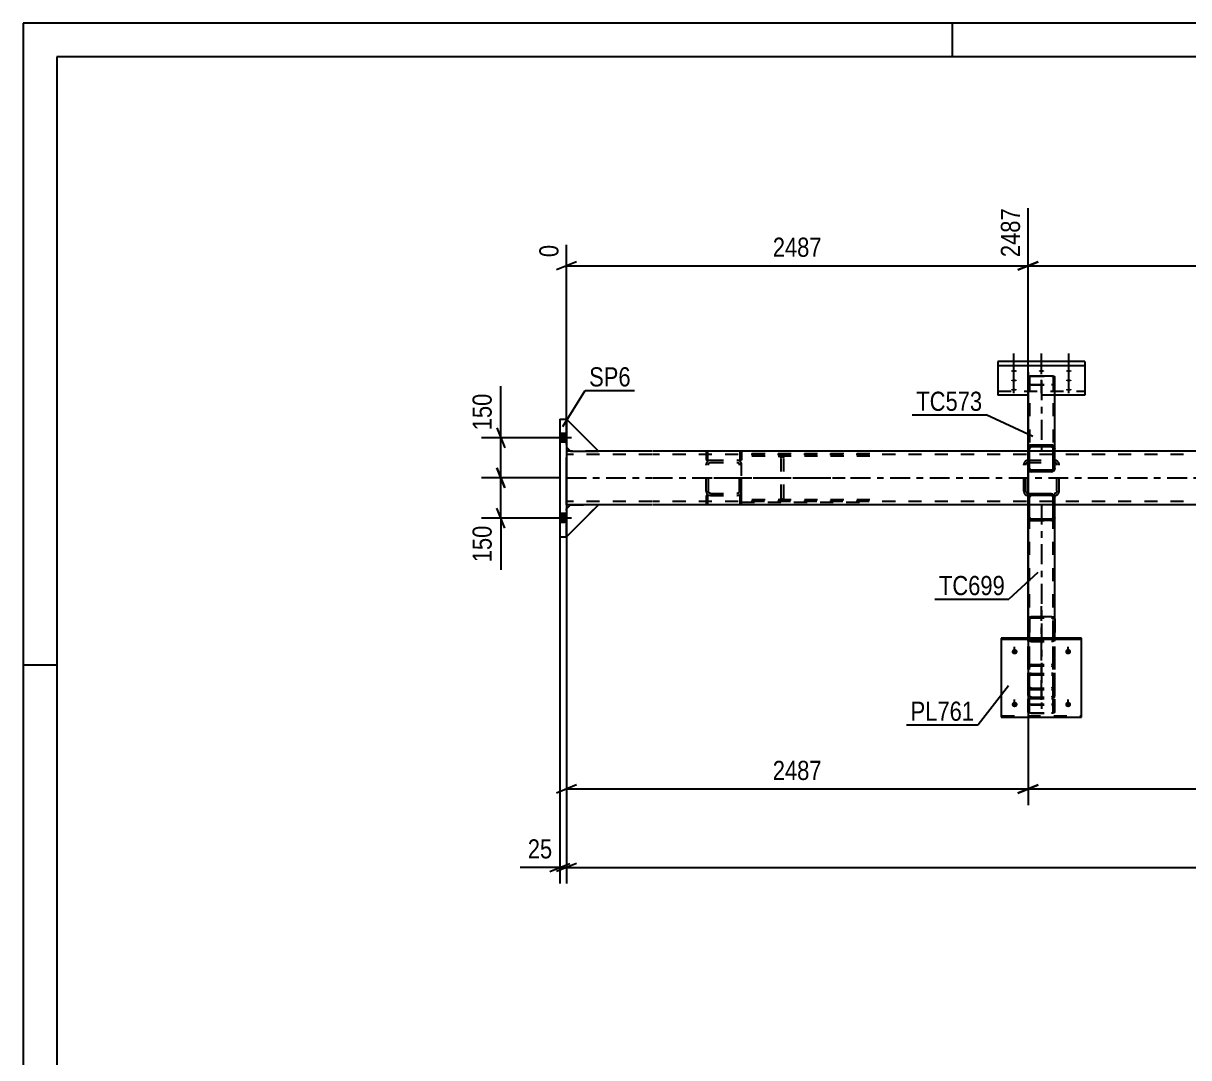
# Model space of a CAD drawing. Header units: millimetres. Extents: x 0 to 1189, y 0 to 841.
# Drawn here: x 0 to 174.3, y 686.3 to 841 of the extents above; entities that cross this region are included whole.
import ezdxf

# ---------------------------------------------------------------- set-up
doc = ezdxf.new("R2010")
doc.units = ezdxf.units.MM
doc.linetypes.add('DXK_LINE_DOT2', pattern=[3.9198, 1.9599, -1.9599])
doc.linetypes.add('DXK_LINE_DOT3', pattern=[5.9187, 2.979, -0.9799, 0.9799, -0.9799])
doc.styles.add('Arial Narrow', font='ARIALN.TTF', dxfattribs={"height": 0.2})

# ---------------------------------------------------------------- blocks, each defined once
blk = doc.blocks.new('Unknown-814407264-1135')
at = {"color": 5, "linetype": 'Continuous'}
for p, q in [((1189, 841), (0, 841)), ((0, 841), (0, 0)), ((139, 836), (139, 841)), ((1184, 836), (5, 836)), ((5, 836), (5, 5)), ((5, 745), (0, 745))]:
    blk.add_line(p, q, dxfattribs=at)
blk = doc.blocks.new('Bolt-814407264-5599 - 5468')
at = {"linetype": 'Continuous'}
for points in [[(80.25, 779.66), (80.25, 778.34), (81.25, 778.34), (81.25, 779.66)], [(80.25, 779.66), (80.25, 778.34), (81.25, 778.34), (81.25, 779.66)], [(80.25, 767.66), (80.25, 766.34), (81.25, 766.34), (81.25, 767.66)], [(80.25, 767.66), (80.25, 766.34), (81.25, 766.34), (81.25, 767.66)]]:
    blk.add_hatch(color=1, dxfattribs=at).paths.add_polyline_path(points)
at = {"color": 1, "linetype": 'Continuous'}
for p, q in [((81.25, 779.66), (80.25, 779.66)), ((81.25, 779.66), (80.25, 779.66)), ((82.01, 779), (77.25, 779)), ((82.01, 779), (77.25, 779)), ((81.25, 778.34), (80.25, 778.34)), ((81.25, 778.34), (80.25, 778.34)), ((81.25, 767.66), (80.25, 767.66)), ((81.25, 767.66), (80.25, 767.66)), ((82.01, 767), (77.25, 767)), ((82.01, 767), (77.25, 767)), ((81.25, 766.34), (80.25, 766.34)), ((81.25, 766.34), (80.25, 766.34))]:
    blk.add_line(p, q, dxfattribs=at)
blk = doc.blocks.new('Bolt-814407264-5470 - 5468')
at = {"linetype": 'Continuous'}
for points in [[(156.29, 747.43), (156.38, 747.42), (156.47, 747.39), (156.55, 747.35), (156.62, 747.29), (156.67, 747.22), (156.71, 747.14), (156.73, 747.06), (156.73, 746.97), (156.71, 746.88), (156.67, 746.81), (156.62, 746.74), (156.55, 746.68), (156.47, 746.63), (156.38, 746.61), (156.29, 746.6), (156.2, 746.61), (156.11, 746.63), (156.03, 746.68), (155.96, 746.74), (155.91, 746.81), (155.87, 746.88), (155.85, 746.97), (155.85, 747.06), (155.87, 747.14), (155.91, 747.22), (155.96, 747.29), (156.03, 747.35), (156.11, 747.39), (156.2, 747.42)], [(156.29, 739.53), (156.38, 739.52), (156.47, 739.5), (156.55, 739.45), (156.62, 739.4), (156.67, 739.33), (156.71, 739.25), (156.73, 739.16), (156.73, 739.08), (156.71, 738.99), (156.67, 738.91), (156.62, 738.84), (156.55, 738.78), (156.47, 738.74), (156.38, 738.72), (156.29, 738.71), (156.2, 738.72), (156.11, 738.74), (156.03, 738.78), (155.96, 738.84), (155.91, 738.91), (155.87, 738.99), (155.85, 739.08), (155.85, 739.16), (155.87, 739.25), (155.91, 739.33), (155.96, 739.4), (156.03, 739.45), (156.11, 739.5), (156.2, 739.52)]]:
    blk.add_hatch(color=1, dxfattribs=at).paths.add_polyline_path(points)
at = {"color": 1, "linetype": 'Continuous'}
for p, q in [((156.29, 746.67), (156.29, 747.74)), ((156.29, 738.78), (156.29, 739.85))]:
    blk.add_line(p, q, dxfattribs=at)
blk = doc.blocks.new('Part-814407264-5472 - 5468')
at = {"color": 2, "linetype": 'Continuous'}
for p, q in [((150.32, 777.62), (150.29, 777.43)), ((150.43, 777.77), (150.32, 777.62)), ((150.58, 777.88), (150.43, 777.77)), ((150.53, 777.43), (150.55, 777.52)), ((150.55, 777.52), (150.53, 777.43)), ((150.55, 777.52), (150.6, 777.6)), ((150.6, 777.6), (150.55, 777.52)), ((150.77, 777.91), (150.58, 777.88)), ((150.6, 777.6), (150.68, 777.65)), ((150.68, 777.65), (150.6, 777.6)), ((150.68, 777.65), (150.77, 777.67)), ((153.81, 777.91), (150.77, 777.91)), ((153.81, 777.67), (150.77, 777.67)), ((153.99, 777.88), (153.81, 777.91)), ((153.81, 777.67), (153.9, 777.65)), ((153.9, 777.65), (153.98, 777.6)), ((153.98, 777.6), (154.03, 777.52)), ((154.15, 777.77), (153.99, 777.88)), ((153.99, 777.88), (154.15, 777.77)), ((154.03, 777.52), (154.05, 777.43)), ((154.25, 777.62), (154.15, 777.77)), ((154.15, 777.77), (154.25, 777.62)), ((154.29, 777.43), (154.25, 777.62)), ((154.25, 777.62), (154.29, 777.43)), ((150.29, 774.39), (150.29, 777.43)), ((150.53, 777.43), (150.53, 777.43)), ((150.53, 777), (150.53, 777.43)), ((150.53, 774.39), (150.53, 777.43)), ((150.53, 774.39), (150.53, 777)), ((150.53, 777), (150.53, 777)), ((150.53, 777), (150.53, 777)), ((150.53, 777), (150.53, 777)), ((154.05, 774.39), (154.05, 777.43)), ((154.29, 774.39), (154.29, 777.43)), ((154.29, 777.43), (154.29, 777.43)), ((154.29, 777), (154.29, 777.43)), ((154.29, 774.39), (154.29, 777)), ((154.29, 777), (154.29, 777)), ((154.29, 777), (154.29, 777)), ((154.29, 777), (154.29, 777)), ((150.29, 774.39), (150.32, 774.21)), ((150.32, 774.21), (150.43, 774.05)), ((150.43, 774.05), (150.58, 773.95)), ((150.53, 774.39), (150.53, 774.39)), ((150.55, 774.3), (150.53, 774.39)), ((150.53, 774.39), (150.55, 774.3)), ((150.6, 774.22), (150.55, 774.3)), ((150.55, 774.3), (150.6, 774.22)), ((150.68, 774.17), (150.6, 774.22)), ((150.6, 774.22), (150.68, 774.17)), ((150.77, 774.15), (150.68, 774.17)), ((153.81, 774.15), (150.77, 774.15)), ((153.9, 774.17), (153.81, 774.15)), ((153.98, 774.22), (153.9, 774.17)), ((154.03, 774.3), (153.98, 774.22)), ((153.99, 773.95), (154.15, 774.05)), ((154.05, 774.39), (154.03, 774.3)), ((154.15, 774.05), (154.25, 774.21)), ((154.25, 774.21), (154.29, 774.39)), ((154.29, 774.39), (154.25, 774.21)), ((154.29, 774.39), (154.29, 774.39)), ((150.58, 773.95), (150.77, 773.91)), ((153.81, 773.91), (150.77, 773.91)), ((153.81, 773.91), (153.99, 773.95))]:
    blk.add_line(p, q, dxfattribs=at)
at = {"color": 7, "linetype": 'DXK_LINE_DOT2'}
for p, q in [((150.29, 777.43), (150.33, 777.62)), ((150.33, 777.62), (150.43, 777.77)), ((150.43, 777.77), (150.59, 777.88)), ((150.59, 777.88), (150.77, 777.91)), ((150.77, 777.67), (150.68, 777.65)), ((153.81, 777.91), (150.77, 777.91)), ((150.77, 777.67), (150.77, 777.67)), ((153.81, 777.91), (153.81, 777.91)), ((153.81, 777.91), (153.99, 777.88)), ((153.81, 777.67), (153.81, 777.67)), ((153.9, 777.65), (153.81, 777.67)), ((153.98, 777.6), (153.9, 777.65)), ((154.03, 777.52), (153.98, 777.6)), ((154.05, 777.43), (154.03, 777.52)), ((150.29, 777.43), (150.29, 777.43)), ((150.29, 777.43), (150.29, 777)), ((150.29, 777), (150.29, 777)), ((150.29, 777), (150.29, 774.39)), ((150.53, 777), (150.29, 777)), ((154.05, 777.43), (154.05, 777.43)), ((154.05, 777.43), (154.05, 777)), ((154.05, 777), (154.05, 777)), ((154.05, 777), (154.05, 774.39)), ((154.29, 777), (154.05, 777)), ((150.29, 774.39), (150.29, 774.39)), ((150.33, 774.21), (150.29, 774.39)), ((150.68, 774.17), (150.77, 774.15)), ((150.77, 774.15), (150.77, 774.15)), ((153.81, 774.15), (153.9, 774.17)), ((153.81, 774.15), (153.81, 774.15)), ((153.81, 774.15), (153.81, 774.15)), ((153.9, 774.17), (153.98, 774.22)), ((153.98, 774.22), (154.03, 774.3)), ((154.03, 774.3), (154.05, 774.39)), ((154.05, 774.39), (154.05, 774.39)), ((150.77, 773.91), (150.59, 773.95)), ((153.99, 773.95), (153.81, 773.91)), ((153.81, 773.91), (153.81, 773.91)), ((153.81, 773.91), (153.81, 773.91))]:
    blk.add_line(p, q, dxfattribs=at)
blk.add_arc((150.77, 774.39), 0.48, 202.5012, 247.5012, dxfattribs=at)
at = {"color": 2, "linetype": 'Continuous'}
blk.add_arc((153.81, 774.39), 0.48, 292.5012, 337.5012, dxfattribs=at)
blk = doc.blocks.new('Part-814407264-5481 - 5468')
at = {"color": 7, "linetype": 'DXK_LINE_DOT2'}
for p, q in [((107.43, 776.84), (107.19, 776.84)), ((107.19, 776.84), (107.19, 775.64)), ((107.19, 776.84), (107.19, 775.64)), ((107.43, 776.84), (107.43, 775.64)), ((107.43, 775.64), (107.43, 776.84)), ((107.19, 775.64), (107.43, 775.64))]:
    blk.add_line(p, q, dxfattribs=at)
blk = doc.blocks.new('Bolt-814407264-5601 - 5468')
at = {"linetype": 'Continuous'}
for points in [[(148.19, 789.15), (148.28, 789.14), (148.37, 789.13), (148.45, 789.12), (148.52, 789.1), (148.57, 789.07), (148.61, 789.04), (148.63, 789.01), (148.63, 788.98), (148.61, 788.95), (148.57, 788.92), (148.52, 788.9), (148.45, 788.88), (148.37, 788.86), (148.28, 788.85), (148.19, 788.85), (148.1, 788.85), (148.01, 788.86), (147.93, 788.88), (147.86, 788.9), (147.81, 788.92), (147.77, 788.95), (147.75, 788.98), (147.75, 789.01), (147.77, 789.04), (147.81, 789.07), (147.86, 789.1), (147.93, 789.12), (148.01, 789.13), (148.1, 789.14)], [(152.31, 789.15), (152.4, 789.14), (152.49, 789.13), (152.57, 789.12), (152.64, 789.1), (152.69, 789.07), (152.73, 789.04), (152.75, 789.01), (152.75, 788.98), (152.73, 788.95), (152.69, 788.92), (152.64, 788.9), (152.57, 788.88), (152.49, 788.86), (152.4, 788.85), (152.31, 788.85), (152.22, 788.85), (152.13, 788.86), (152.05, 788.88), (151.98, 788.9), (151.93, 788.92), (151.89, 788.95), (151.87, 788.98), (151.87, 789.01), (151.89, 789.04), (151.93, 789.07), (151.98, 789.1), (152.05, 789.12), (152.13, 789.13), (152.22, 789.14)], [(156.39, 789.15), (156.48, 789.14), (156.57, 789.13), (156.65, 789.12), (156.72, 789.1), (156.77, 789.07), (156.81, 789.04), (156.83, 789.01), (156.83, 788.98), (156.81, 788.95), (156.77, 788.92), (156.72, 788.9), (156.65, 788.88), (156.57, 788.86), (156.48, 788.85), (156.39, 788.85), (156.3, 788.85), (156.21, 788.86), (156.13, 788.88), (156.06, 788.9), (156.01, 788.92), (155.97, 788.95), (155.95, 788.98), (155.95, 789.01), (155.97, 789.04), (156.01, 789.07), (156.06, 789.1), (156.13, 789.12), (156.21, 789.13), (156.3, 789.14)], [(148.19, 787.74), (148.28, 787.73), (148.37, 787.73), (148.45, 787.71), (148.52, 787.69), (148.57, 787.66), (148.61, 787.63), (148.63, 787.6), (148.63, 787.57), (148.61, 787.54), (148.57, 787.51), (148.52, 787.49), (148.45, 787.47), (148.37, 787.45), (148.28, 787.44), (148.19, 787.44), (148.1, 787.44), (148.01, 787.45), (147.93, 787.47), (147.86, 787.49), (147.81, 787.51), (147.77, 787.54), (147.75, 787.57), (147.75, 787.6), (147.77, 787.63), (147.81, 787.66), (147.86, 787.69), (147.93, 787.71), (148.01, 787.73), (148.1, 787.73)], [(148.19, 786.34), (148.28, 786.34), (148.37, 786.33), (148.45, 786.31), (148.52, 786.29), (148.57, 786.27), (148.61, 786.24), (148.63, 786.21), (148.63, 786.18), (148.61, 786.15), (148.57, 786.12), (148.52, 786.09), (148.45, 786.07), (148.37, 786.05), (148.28, 786.05), (148.19, 786.04), (148.1, 786.05), (148.01, 786.05), (147.93, 786.07), (147.86, 786.09), (147.81, 786.12), (147.77, 786.15), (147.75, 786.18), (147.75, 786.21), (147.77, 786.24), (147.81, 786.27), (147.86, 786.29), (147.93, 786.31), (148.01, 786.33), (148.1, 786.34)], [(156.39, 787.74), (156.48, 787.73), (156.57, 787.73), (156.65, 787.71), (156.72, 787.69), (156.77, 787.66), (156.81, 787.63), (156.83, 787.6), (156.83, 787.57), (156.81, 787.54), (156.77, 787.51), (156.72, 787.49), (156.65, 787.47), (156.57, 787.45), (156.48, 787.44), (156.39, 787.44), (156.3, 787.44), (156.21, 787.45), (156.13, 787.47), (156.06, 787.49), (156.01, 787.51), (155.97, 787.54), (155.95, 787.57), (155.95, 787.6), (155.97, 787.63), (156.01, 787.66), (156.06, 787.69), (156.13, 787.71), (156.21, 787.73), (156.3, 787.73)], [(156.39, 786.34), (156.48, 786.34), (156.57, 786.33), (156.65, 786.31), (156.72, 786.29), (156.77, 786.27), (156.81, 786.24), (156.83, 786.21), (156.83, 786.18), (156.81, 786.15), (156.77, 786.12), (156.72, 786.09), (156.65, 786.07), (156.57, 786.05), (156.48, 786.05), (156.39, 786.04), (156.3, 786.05), (156.21, 786.05), (156.13, 786.07), (156.06, 786.09), (156.01, 786.12), (155.97, 786.15), (155.95, 786.18), (155.95, 786.21), (155.97, 786.24), (156.01, 786.27), (156.06, 786.29), (156.13, 786.31), (156.21, 786.33), (156.3, 786.34)]]:
    blk.add_hatch(color=1, dxfattribs=at).paths.add_polyline_path(points)
at = {"color": 1, "linetype": 'Continuous'}
for p, q in [((148.19, 788.51), (148.19, 791.63)), ((152.31, 788.51), (152.31, 791.63)), ((156.39, 788.51), (156.39, 791.63)), ((148.19, 787.1), (148.19, 790.22)), ((156.39, 787.1), (156.39, 790.22)), ((148.19, 785.7), (148.19, 788.82)), ((156.39, 785.7), (156.39, 788.82))]:
    blk.add_line(p, q, dxfattribs=at)
at = {"color": 1, "linetype": 'DXK_LINE_DOT2'}
blk.add_line((152.31, 785.7), (152.31, 788.82), dxfattribs=at)
blk = doc.blocks.new('Part-814407264-5474 - 5468')
at = {"color": 7, "linetype": 'DXK_LINE_DOT3'}
blk.add_line((152.29, 739.8), (152.29, 753.84), dxfattribs=at)
at = {"color": 2, "linetype": 'Continuous'}
for p, q in [((150.29, 751.83), (150.33, 752)), ((150.29, 749.06), (150.29, 751.83)), ((150.33, 752), (150.43, 752.15)), ((150.43, 752.15), (150.59, 752.25)), ((150.59, 752.25), (150.77, 752.28)), ((150.77, 752.28), (153.81, 752.28)), ((153.81, 752.28), (153.99, 752.25)), ((153.99, 752.25), (154.15, 752.15)), ((154.15, 752.15), (154.25, 752)), ((154.25, 752), (154.29, 751.83)), ((154.29, 749.06), (154.29, 751.83))]:
    blk.add_line(p, q, dxfattribs=at)
at = {"color": 7, "linetype": 'DXK_LINE_DOT2'}
for p, q in [((150.29, 751.83), (150.29, 748.98)), ((150.55, 751.92), (150.53, 751.83)), ((150.53, 744.66), (150.53, 751.83)), ((150.53, 751.83), (150.53, 748.98)), ((150.6, 751.99), (150.55, 751.92)), ((150.68, 752.04), (150.6, 751.99)), ((150.77, 752.06), (150.68, 752.04)), ((150.77, 752.06), (153.81, 752.06)), ((153.9, 752.04), (153.81, 752.06)), ((153.98, 751.99), (153.9, 752.04)), ((154.03, 751.92), (153.98, 751.99)), ((154.05, 751.83), (154.03, 751.92)), ((154.05, 744.66), (154.05, 751.83)), ((154.05, 748.98), (154.05, 751.83)), ((154.29, 751.83), (154.29, 748.98)), ((150.29, 744.66), (150.29, 749.06)), ((150.29, 741.8), (150.29, 748.98)), ((150.33, 748.8), (150.29, 748.98)), ((150.43, 748.66), (150.33, 748.8)), ((150.59, 748.56), (150.43, 748.66)), ((150.53, 741.8), (150.53, 748.98)), ((150.53, 748.98), (150.55, 748.89)), ((150.55, 748.89), (150.6, 748.82)), ((150.77, 748.53), (150.59, 748.56)), ((150.6, 748.82), (150.68, 748.77)), ((150.68, 748.77), (150.77, 748.75)), ((150.77, 748.75), (153.81, 748.75)), ((150.77, 748.53), (153.81, 748.53)), ((153.81, 748.75), (153.9, 748.77)), ((153.99, 748.56), (153.81, 748.53)), ((153.9, 748.77), (153.98, 748.82)), ((153.98, 748.82), (154.03, 748.89)), ((154.15, 748.66), (153.99, 748.56)), ((154.03, 748.89), (154.05, 748.98)), ((154.05, 741.8), (154.05, 748.98)), ((154.25, 748.8), (154.15, 748.66)), ((154.29, 748.98), (154.25, 748.8)), ((154.29, 744.66), (154.29, 749.06)), ((154.29, 741.8), (154.29, 748.98)), ((150.32, 744.83), (150.29, 744.66)), ((150.29, 741.8), (150.29, 744.66)), ((150.43, 744.98), (150.32, 744.83)), ((150.58, 745.07), (150.43, 744.98)), ((150.53, 744.66), (150.55, 744.74)), ((150.53, 741.8), (150.53, 744.66)), ((150.55, 744.74), (150.6, 744.82)), ((150.77, 745.11), (150.58, 745.07)), ((150.6, 744.82), (150.68, 744.86)), ((150.68, 744.86), (150.77, 744.88)), ((150.77, 745.11), (153.81, 745.11)), ((150.77, 744.88), (153.81, 744.88)), ((153.99, 745.07), (153.81, 745.11)), ((153.81, 744.88), (153.9, 744.87)), ((153.9, 744.87), (153.98, 744.82)), ((153.98, 744.82), (154.03, 744.74)), ((154.15, 744.98), (153.99, 745.07)), ((154.03, 744.74), (154.05, 744.66)), ((154.05, 741.8), (154.05, 744.66)), ((154.25, 744.83), (154.15, 744.98)), ((154.29, 744.66), (154.25, 744.83)), ((154.29, 741.8), (154.29, 744.66)), ((150.29, 741.8), (150.32, 741.63)), ((150.32, 741.63), (150.43, 741.48)), ((150.43, 741.48), (150.58, 741.38)), ((150.55, 741.71), (150.53, 741.8)), ((150.6, 741.64), (150.55, 741.71)), ((150.58, 741.38), (150.77, 741.35)), ((150.68, 741.59), (150.6, 741.64)), ((150.77, 741.58), (150.68, 741.59)), ((150.77, 741.58), (153.81, 741.58)), ((150.77, 741.35), (153.81, 741.35)), ((153.9, 741.59), (153.81, 741.58)), ((153.81, 741.35), (153.99, 741.38)), ((153.98, 741.64), (153.9, 741.59)), ((154.03, 741.72), (153.98, 741.64)), ((153.99, 741.38), (154.15, 741.48)), ((154.05, 741.8), (154.03, 741.72)), ((154.15, 741.48), (154.25, 741.63)), ((154.25, 741.63), (154.29, 741.8))]:
    blk.add_line(p, q, dxfattribs=at)
blk = doc.blocks.new('Part-814407264-5482 - 5468')
at = {"color": 2, "linetype": 'Continuous'}
for p, q in [((150.58, 770.58), (150.43, 770.48)), ((150.77, 770.62), (150.58, 770.58)), ((153.81, 770.62), (150.77, 770.62)), ((153.99, 770.58), (153.81, 770.62)), ((154.15, 770.48), (153.99, 770.58)), ((150.32, 770.32), (150.29, 770.14)), ((150.29, 767.1), (150.29, 770.14)), ((150.43, 770.48), (150.32, 770.32)), ((150.53, 770.14), (150.55, 770.23)), ((150.55, 770.23), (150.53, 770.14)), ((150.53, 770.14), (150.53, 770.14)), ((150.53, 769), (150.53, 770.14)), ((150.53, 767.1), (150.53, 770.14)), ((150.53, 769), (150.53, 769)), ((150.53, 767.1), (150.53, 769)), ((150.53, 769), (150.53, 769)), ((150.53, 769), (150.53, 769)), ((150.55, 770.23), (150.6, 770.31)), ((150.6, 770.31), (150.55, 770.23)), ((150.6, 770.31), (150.68, 770.36)), ((150.68, 770.36), (150.6, 770.31)), ((150.68, 770.36), (150.77, 770.38)), ((153.81, 770.38), (150.77, 770.38)), ((153.81, 770.38), (153.9, 770.36)), ((153.9, 770.36), (153.98, 770.31)), ((153.98, 770.31), (154.03, 770.23)), ((154.03, 770.23), (154.05, 770.14)), ((154.05, 767.1), (154.05, 770.14)), ((154.25, 770.32), (154.15, 770.48)), ((154.29, 770.14), (154.25, 770.32)), ((154.25, 770.32), (154.29, 770.14)), ((154.29, 767.1), (154.29, 770.14)), ((154.29, 769), (154.29, 770.14)), ((154.29, 770.14), (154.29, 770.14)), ((154.29, 769), (154.29, 769)), ((154.29, 767.1), (154.29, 769)), ((154.29, 769), (154.29, 769)), ((154.29, 769), (154.29, 769)), ((150.29, 767.1), (150.32, 766.92)), ((150.53, 767.1), (150.53, 767.1)), ((150.55, 767.01), (150.53, 767.1)), ((150.53, 767.1), (150.55, 767.01)), ((154.05, 767.1), (154.03, 767.01)), ((154.25, 766.92), (154.29, 767.1)), ((154.29, 767.1), (154.25, 766.92)), ((154.29, 767.1), (154.29, 767.1)), ((150.32, 766.92), (150.43, 766.76)), ((150.43, 766.76), (150.58, 766.66)), ((150.6, 766.93), (150.55, 767.01)), ((150.55, 767.01), (150.6, 766.93)), ((150.58, 766.66), (150.77, 766.62)), ((150.68, 766.88), (150.6, 766.93)), ((150.6, 766.93), (150.68, 766.88)), ((150.77, 766.86), (150.68, 766.88)), ((153.81, 766.86), (150.77, 766.86)), ((153.81, 766.62), (150.77, 766.62)), ((153.9, 766.88), (153.81, 766.86)), ((153.81, 766.62), (153.99, 766.66)), ((153.98, 766.93), (153.9, 766.88)), ((154.03, 767.01), (153.98, 766.93)), ((153.99, 766.66), (154.15, 766.76)), ((154.15, 766.76), (153.99, 766.66)), ((154.15, 766.76), (154.25, 766.92)), ((154.25, 766.92), (154.15, 766.76))]:
    blk.add_line(p, q, dxfattribs=at)
at = {"color": 7, "linetype": 'DXK_LINE_DOT2'}
for p, q in [((150.59, 770.58), (150.77, 770.62)), ((153.81, 770.62), (153.81, 770.62)), ((153.81, 770.62), (153.81, 770.62)), ((153.81, 770.62), (153.99, 770.58)), ((150.29, 770.14), (150.33, 770.32)), ((150.29, 770.14), (150.29, 770.14)), ((150.29, 770.14), (150.29, 769)), ((150.29, 769), (150.29, 769)), ((150.29, 769), (150.29, 767.1)), ((150.53, 769), (150.29, 769)), ((150.77, 770.38), (150.68, 770.36)), ((150.77, 770.38), (150.77, 770.38)), ((153.81, 770.38), (153.81, 770.38)), ((153.81, 770.38), (153.81, 770.38)), ((153.9, 770.36), (153.81, 770.38)), ((153.98, 770.31), (153.9, 770.36)), ((154.03, 770.23), (153.98, 770.31)), ((154.05, 770.14), (154.03, 770.23)), ((154.05, 770.14), (154.05, 770.14)), ((154.05, 770.14), (154.05, 769)), ((154.05, 769), (154.05, 769)), ((154.05, 769), (154.05, 767.1)), ((154.29, 769), (154.05, 769)), ((150.29, 767.1), (150.29, 767.1)), ((150.33, 766.92), (150.29, 767.1)), ((154.03, 767.01), (154.05, 767.1)), ((154.05, 767.1), (154.05, 767.1)), ((150.43, 766.76), (150.33, 766.92)), ((150.59, 766.66), (150.43, 766.76)), ((150.77, 766.62), (150.59, 766.66)), ((150.68, 766.88), (150.77, 766.86)), ((150.77, 766.86), (150.77, 766.86)), ((150.77, 766.62), (153.81, 766.62)), ((153.81, 766.86), (153.9, 766.88)), ((153.81, 766.86), (153.81, 766.86)), ((153.81, 766.86), (153.81, 766.86)), ((153.99, 766.66), (153.81, 766.62)), ((153.81, 766.62), (153.81, 766.62)), ((153.9, 766.88), (153.98, 766.93)), ((153.98, 766.93), (154.03, 767.01))]:
    blk.add_line(p, q, dxfattribs=at)
at = {"color": 7, "linetype": 'DXK_LINE_DOT3'}
blk.add_line((152.29, 768.62), (152.29, 768.62), dxfattribs=at)
at = {"color": 7, "linetype": 'DXK_LINE_DOT2'}
blk.add_arc((150.77, 770.14), 0.48, 112.4976, 157.4976, dxfattribs=at)
at = {"color": 2, "linetype": 'Continuous'}
blk.add_arc((153.81, 770.14), 0.48, 22.4976, 67.4976, dxfattribs=at)
blk = doc.blocks.new('Part-814407264-5614 - 5468')
at = {"color": 7, "linetype": 'DXK_LINE_DOT2'}
for p, q in [((81.25, 768.4), (81.85, 769)), ((86.05, 769), (81.25, 764.2)), ((81.85, 769), (86.05, 769)), ((81.25, 764.2), (81.25, 768.4))]:
    blk.add_line(p, q, dxfattribs=at)
blk = doc.blocks.new('Part-814407264-5633 - 5468')
at = {"color": 7, "linetype": 'DXK_LINE_DOT2'}
for p, q in [((86.05, 777), (81.25, 781.8)), ((81.25, 781.8), (81.25, 777.6)), ((81.25, 777.6), (81.85, 777)), ((81.85, 777), (86.05, 777))]:
    blk.add_line(p, q, dxfattribs=at)
blk = doc.blocks.new('Part-814407264-5622 - 5468')
at = {"color": 7, "linetype": 'DXK_LINE_DOT2'}
for p, q in [((102.39, 770.36), (102.15, 770.36)), ((102.15, 770.36), (102.15, 769.16)), ((102.15, 769.16), (102.39, 769.16)), ((102.39, 769.16), (102.39, 770.36))]:
    blk.add_line(p, q, dxfattribs=at)
blk = doc.blocks.new('Part-814407264-5494 - 5468')
at = {"color": 2, "linetype": 'Continuous'}
for p, q in [((158.79, 790.42), (145.79, 790.42)), ((145.79, 790.42), (145.79, 785.37)), ((145.79, 789.82), (158.79, 789.82)), ((158.79, 790.42), (158.79, 785.37)), ((150.29, 785.37), (145.79, 785.37)), ((158.79, 785.37), (154.29, 785.37))]:
    blk.add_line(p, q, dxfattribs=at)
at = {"color": 7, "linetype": 'DXK_LINE_DOT2'}
for p, q in [((145.79, 785.97), (158.79, 785.97)), ((154.29, 785.37), (150.29, 785.37))]:
    blk.add_line(p, q, dxfattribs=at)
blk = doc.blocks.new('Part-814407264-5503 - 5468')
at = {"color": 2, "linetype": 'Continuous'}
for p, q in [((81.85, 777), (81.25, 777)), ((81.25, 769.96), (81.25, 776.04)), ((94.05, 777), (86.05, 777)), ((150.29, 777), (94.15, 777)), ((292.79, 777), (154.29, 777)), ((81.85, 769), (81.25, 769)), ((94.05, 769), (86.05, 769)), ((150.29, 769), (94.15, 769)), ((292.79, 769), (154.29, 769))]:
    blk.add_line(p, q, dxfattribs=at)
at = {"color": 7, "linetype": 'DXK_LINE_DOT2'}
for p, q in [((81.25, 777), (81.25, 776.04)), ((81.25, 777), (81.25, 776.72)), ((94.05, 776.52), (81.25, 776.52)), ((86.05, 777), (81.85, 777)), ((553.79, 776.52), (94.15, 776.52)), ((154.29, 777), (150.29, 777)), ((81.25, 769), (81.25, 769.96)), ((94.05, 769.48), (81.25, 769.48)), ((86.05, 769), (81.85, 769)), ((553.79, 769.48), (94.15, 769.48)), ((154.29, 769), (150.29, 769))]:
    blk.add_line(p, q, dxfattribs=at)
at = {"color": 7, "linetype": 'DXK_LINE_DOT3'}
for p, q in [((81.25, 773), (94.05, 773)), ((94.15, 773), (553.79, 773))]:
    blk.add_line(p, q, dxfattribs=at)
blk = doc.blocks.new('Part-814407264-5518 - 5468')
at = {"color": 7, "linetype": 'DXK_LINE_DOT2'}
for p, q in [((150.33, 769), (150.29, 769)), ((150.29, 769), (150.53, 769)), ((150.29, 767.1), (150.29, 769)), ((150.53, 737.97), (150.53, 769)), ((150.55, 769), (150.53, 769)), ((150.53, 769), (150.55, 769)), ((150.59, 769), (150.55, 769)), ((154.05, 737.97), (154.05, 769)), ((154.29, 769), (154.05, 769)), ((150.29, 737.97), (150.29, 751.83)), ((154.29, 737.97), (154.29, 749.06)), ((150.43, 739.13), (150.59, 739.16)), ((150.59, 739.16), (150.77, 739.17)), ((150.77, 739.17), (153.81, 739.17)), ((153.81, 739.17), (153.99, 739.16)), ((153.99, 739.16), (154.15, 739.13)), ((150.29, 739.01), (150.33, 739.07)), ((150.33, 737.91), (150.29, 737.97)), ((150.33, 739.07), (150.43, 739.13)), ((150.43, 737.85), (150.33, 737.91)), ((150.59, 737.82), (150.43, 737.85)), ((150.55, 739.04), (150.53, 739.01)), ((150.53, 737.97), (150.55, 737.94)), ((150.6, 739.07), (150.55, 739.04)), ((150.55, 737.94), (150.6, 737.91)), ((150.77, 737.81), (150.59, 737.82)), ((150.68, 739.09), (150.6, 739.07)), ((150.6, 737.91), (150.68, 737.89)), ((150.77, 739.09), (150.68, 739.09)), ((150.68, 737.89), (150.77, 737.89)), ((150.77, 739.09), (153.81, 739.09)), ((150.77, 737.89), (153.81, 737.89)), ((150.77, 737.81), (153.81, 737.81)), ((153.9, 739.09), (153.81, 739.09)), ((153.81, 737.89), (153.9, 737.89)), ((153.99, 737.82), (153.81, 737.81)), ((153.98, 739.07), (153.9, 739.09)), ((153.9, 737.89), (153.98, 737.91)), ((154.03, 739.04), (153.98, 739.07)), ((153.98, 737.91), (154.03, 737.94)), ((154.15, 737.85), (153.99, 737.82)), ((154.05, 739.01), (154.03, 739.04)), ((154.03, 737.94), (154.05, 737.97)), ((154.15, 739.13), (154.25, 739.07)), ((154.25, 737.91), (154.15, 737.85)), ((154.25, 739.07), (154.29, 739.01)), ((154.29, 737.97), (154.25, 737.91))]:
    blk.add_line(p, q, dxfattribs=at)
at = {"color": 2, "linetype": 'Continuous'}
for p, q in [((154.05, 769), (150.53, 769)), ((154.29, 769), (154.29, 769)), ((154.29, 749.06), (154.29, 769)), ((150.29, 751.83), (150.29, 767.1))]:
    blk.add_line(p, q, dxfattribs=at)
at = {"color": 7, "linetype": 'DXK_LINE_DOT3'}
blk.add_line((152.29, 769), (152.29, 738.49), dxfattribs=at)
blk = doc.blocks.new('Part-814407264-5582 - 5468')
at = {"color": 2, "linetype": 'Continuous'}
for p, q in [((158.29, 749.06), (146.29, 749.06)), ((146.29, 749.06), (146.29, 737.24)), ((146.29, 748.89), (158.29, 748.89)), ((158.29, 737.24), (158.29, 749.06)), ((146.29, 737.24), (158.29, 737.24))]:
    blk.add_line(p, q, dxfattribs=at)
at = {"color": 7, "linetype": 'DXK_LINE_DOT2'}
blk.add_line((146.29, 737.4), (158.29, 737.4), dxfattribs=at)
blk = doc.blocks.new('Bolt-814407264-5608 - 5468')
at = {"linetype": 'Continuous'}
for points in [[(148.29, 747.43), (148.38, 747.42), (148.47, 747.39), (148.55, 747.35), (148.62, 747.29), (148.67, 747.22), (148.71, 747.14), (148.73, 747.06), (148.73, 746.97), (148.71, 746.88), (148.67, 746.81), (148.62, 746.74), (148.55, 746.68), (148.47, 746.63), (148.38, 746.61), (148.29, 746.6), (148.2, 746.61), (148.11, 746.63), (148.03, 746.68), (147.96, 746.74), (147.91, 746.81), (147.87, 746.88), (147.85, 746.97), (147.85, 747.06), (147.87, 747.14), (147.91, 747.22), (147.96, 747.29), (148.03, 747.35), (148.11, 747.39), (148.2, 747.42)], [(148.29, 739.53), (148.38, 739.52), (148.47, 739.5), (148.55, 739.45), (148.62, 739.4), (148.67, 739.33), (148.71, 739.25), (148.73, 739.16), (148.73, 739.08), (148.71, 738.99), (148.67, 738.91), (148.62, 738.84), (148.55, 738.78), (148.47, 738.74), (148.38, 738.72), (148.29, 738.71), (148.2, 738.72), (148.11, 738.74), (148.03, 738.78), (147.96, 738.84), (147.91, 738.91), (147.87, 738.99), (147.85, 739.08), (147.85, 739.16), (147.87, 739.25), (147.91, 739.33), (147.96, 739.4), (148.03, 739.45), (148.11, 739.5), (148.2, 739.52)]]:
    blk.add_hatch(color=1, dxfattribs=at).paths.add_polyline_path(points)
at = {"color": 1, "linetype": 'Continuous'}
for p, q in [((148.29, 746.67), (148.29, 747.74)), ((148.29, 738.78), (148.29, 739.85))]:
    blk.add_line(p, q, dxfattribs=at)
blk = doc.blocks.new('Part-814407264-5621 - 5468')
at = {"color": 7, "linetype": 'DXK_LINE_DOT2'}
for p, q in [((102.39, 776.84), (102.15, 776.84)), ((102.15, 776.84), (102.15, 775.64)), ((102.39, 775.64), (102.39, 776.84)), ((102.15, 775.64), (102.39, 775.64))]:
    blk.add_line(p, q, dxfattribs=at)
blk = doc.blocks.new('Part-814407264-5611 - 5468')
at = {"color": 2, "linetype": 'Continuous'}
for p, q in [((81.25, 768.4), (81.85, 769)), ((86.05, 769), (81.25, 764.2)), ((86.05, 769), (81.85, 769))]:
    blk.add_line(p, q, dxfattribs=at)
at = {"color": 7, "linetype": 'DXK_LINE_DOT2'}
blk.add_line((81.25, 764.2), (81.25, 768.4), dxfattribs=at)
blk = doc.blocks.new('Part-814407264-5618 - 5468')
at = {"color": 7, "linetype": 'DXK_LINE_DOT2'}
for p, q in [((107.43, 770.36), (107.19, 770.36)), ((107.19, 770.36), (107.19, 769.16)), ((107.19, 770.36), (107.19, 769.16)), ((107.43, 769.16), (107.19, 769.16)), ((107.43, 769.16), (107.43, 770.36)), ((107.43, 769.16), (107.43, 770.36))]:
    blk.add_line(p, q, dxfattribs=at)
blk = doc.blocks.new('Part-814407264-5645 - 5468')
at = {"color": 2, "linetype": 'Continuous'}
for p, q in [((86.05, 777), (81.25, 781.8)), ((81.25, 777.6), (81.85, 777)), ((81.85, 777), (86.05, 777))]:
    blk.add_line(p, q, dxfattribs=at)
at = {"color": 7, "linetype": 'DXK_LINE_DOT2'}
blk.add_line((81.25, 781.8), (81.25, 777.6), dxfattribs=at)
blk = doc.blocks.new('Part-814407264-5648 - 5468')
at = {"color": 7, "linetype": 'DXK_LINE_DOT2'}
for p, q in [((86.05, 777), (81.25, 781.8)), ((81.25, 781.8), (81.25, 777.6)), ((81.25, 777.6), (81.85, 777)), ((81.85, 777), (86.05, 777))]:
    blk.add_line(p, q, dxfattribs=at)
blk = doc.blocks.new('Part-814407264-5651 - 5468')
at = {"color": 7, "linetype": 'DXK_LINE_DOT2'}
for p, q in [((81.25, 768.4), (81.85, 769)), ((86.05, 769), (81.25, 764.2)), ((81.85, 769), (86.05, 769)), ((81.25, 764.2), (81.25, 768.4))]:
    blk.add_line(p, q, dxfattribs=at)
blk = doc.blocks.new('Part-814407264-5661 - 5468')
at = {"color": 7, "linetype": 'DXK_LINE_DOT2'}
for p, q in [((149.7, 775.25), (149.65, 775)), ((149.65, 771), (149.65, 775)), ((149.97, 775), (149.99, 775.12)), ((149.97, 771), (149.97, 775)), ((150.29, 775.64), (150.04, 775.59)), ((150.17, 775.3), (150.29, 775.32)), ((150.29, 775.64), (154.29, 775.64)), ((150.29, 775.32), (154.29, 775.32)), ((154.53, 775.59), (154.29, 775.64)), ((154.29, 775.32), (154.41, 775.3)), ((154.58, 775.12), (154.61, 775)), ((154.61, 771), (154.61, 775)), ((154.93, 775), (154.88, 775.25)), ((154.93, 771), (154.93, 775)), ((149.65, 771), (149.7, 770.76)), ((149.99, 770.88), (149.97, 771)), ((150.29, 770.68), (150.17, 770.71)), ((150.29, 770.68), (154.29, 770.68)), ((154.41, 770.71), (154.29, 770.68)), ((154.61, 771), (154.58, 770.88)), ((154.88, 770.76), (154.93, 771)), ((150.04, 770.41), (150.29, 770.36)), ((154.29, 770.36), (150.29, 770.36)), ((154.29, 770.36), (154.53, 770.41))]:
    blk.add_line(p, q, dxfattribs=at)
for centre, radius, start, end in [((150.29, 775), 0.64, 112.5, 157.5), ((150.29, 775), 0.32, 112.5, 157.5), ((154.29, 775), 0.32, 22.5, 67.5), ((154.29, 775), 0.64, 22.5, 67.5), ((150.29, 771), 0.64, 202.5, 247.5), ((150.29, 771), 0.32, 202.5, 247.5), ((154.29, 771), 0.32, 292.5, 337.5), ((154.29, 771), 0.64, 292.5, 337.5)]:
    blk.add_arc(centre, radius, start, end, dxfattribs=at)
blk = doc.blocks.new('Part-814407264-5668 - 5468')
at = {"color": 2, "linetype": 'Continuous'}
for p, q in [((80.25, 781.8), (81.25, 781.8)), ((80.25, 781.8), (80.25, 764.2)), ((81.25, 781.8), (81.25, 764.2)), ((80.25, 764.2), (81.25, 764.2))]:
    blk.add_line(p, q, dxfattribs=at)
blk = doc.blocks.new('Part-814407264-5673 - 5468')
at = {"color": 7, "linetype": 'DXK_LINE_DOT2'}
for p, q in [((102.19, 775.25), (102.15, 775)), ((102.15, 771), (102.15, 775)), ((102.47, 775), (102.49, 775.12)), ((102.47, 771), (102.47, 775)), ((102.79, 775.64), (102.54, 775.59)), ((102.66, 775.3), (102.79, 775.32)), ((102.79, 775.64), (106.79, 775.64)), ((102.79, 775.32), (106.79, 775.32)), ((107.03, 775.59), (106.79, 775.64)), ((106.79, 775.32), (106.91, 775.3)), ((107.08, 775.12), (107.11, 775)), ((107.11, 771), (107.11, 775)), ((107.43, 775), (107.38, 775.25)), ((107.43, 771), (107.43, 775)), ((102.15, 771), (102.19, 770.76)), ((102.49, 770.88), (102.47, 771)), ((102.79, 770.68), (102.66, 770.71)), ((102.79, 770.68), (106.79, 770.68)), ((106.91, 770.71), (106.79, 770.68)), ((107.11, 771), (107.08, 770.88)), ((107.38, 770.76), (107.43, 771)), ((102.54, 770.41), (102.79, 770.36)), ((102.79, 770.36), (106.79, 770.36)), ((106.79, 770.36), (107.03, 770.41))]:
    blk.add_line(p, q, dxfattribs=at)
for centre, radius, start, end in [((102.79, 775), 0.64, 112.5, 157.5), ((102.79, 775), 0.32, 112.5, 157.5), ((106.79, 775), 0.32, 22.5, 67.5), ((106.79, 775), 0.64, 22.5, 67.5), ((102.79, 771), 0.64, 202.5, 247.5), ((102.79, 771), 0.32, 202.5, 247.5), ((106.79, 771), 0.32, 292.5, 337.5), ((106.79, 771), 0.64, 292.5, 337.5)]:
    blk.add_arc(centre, radius, start, end, dxfattribs=at)
blk = doc.blocks.new('Part-814407264-5674 - 5468')
at = {"color": 7, "linetype": 'DXK_LINE_DOT2'}
for p, q in [((107.43, 769.4), (107.43, 776.6)), ((126.64, 776.6), (107.43, 776.6)), ((126.64, 776.28), (107.43, 776.28)), ((113.25, 776.55), (112.94, 776.6)), ((112.94, 776.28), (113.1, 776.26)), ((113.31, 776.08), (113.34, 775.96)), ((113.34, 770.04), (113.34, 775.96)), ((113.74, 775.96), (113.68, 776.21)), ((113.74, 770.04), (113.74, 775.96)), ((126.64, 769.72), (107.43, 769.72)), ((107.43, 769.4), (126.64, 769.4)), ((113.1, 769.75), (112.94, 769.72)), ((112.94, 769.4), (113.25, 769.45)), ((113.34, 770.04), (113.31, 769.92)), ((113.68, 769.8), (113.74, 770.04))]:
    blk.add_line(p, q, dxfattribs=at)
at = {"color": 7, "linetype": 'DXK_LINE_DOT3'}
blk.add_line((103.28, 773), (122.95, 773), dxfattribs=at)
at = {"color": 7, "linetype": 'DXK_LINE_DOT2'}
for centre, radius, start, end in [((112.99, 775.9), 0.369, 29.2511, 73.2822), ((113.04, 775.85), 0.738, 29.2511, 73.2822), ((112.99, 770.1), 0.369, 286.7178, 330.7489), ((113.04, 770.16), 0.738, 286.7178, 330.7489)]:
    blk.add_arc(centre, radius, start, end, dxfattribs=at)
blk = doc.blocks.new('Part-814407264-5697 - 5468')
at = {"color": 2, "linetype": 'Continuous'}
for p, q in [((150.29, 788.11), (150.33, 788.18)), ((150.29, 788.11), (150.29, 777.44)), ((150.33, 788.18), (150.43, 788.23)), ((150.43, 788.23), (150.59, 788.27)), ((150.59, 788.27), (150.77, 788.28)), ((150.77, 788.28), (153.81, 788.28)), ((153.81, 788.28), (153.99, 788.27)), ((153.99, 788.27), (154.15, 788.23)), ((154.15, 788.23), (154.25, 788.18)), ((154.25, 788.18), (154.29, 788.11)), ((154.29, 777), (154.29, 788.11)), ((154.05, 777), (150.53, 777)), ((154.29, 777), (154.29, 777))]:
    blk.add_line(p, q, dxfattribs=at)
at = {"color": 7, "linetype": 'DXK_LINE_DOT2'}
for p, q in [((150.55, 788.15), (150.53, 788.11)), ((150.53, 788.11), (150.53, 777)), ((150.6, 788.17), (150.55, 788.15)), ((150.68, 788.19), (150.6, 788.17)), ((150.77, 788.2), (150.68, 788.19)), ((150.77, 788.2), (153.81, 788.2)), ((153.9, 788.19), (153.81, 788.2)), ((153.98, 788.17), (153.9, 788.19)), ((154.03, 788.15), (153.98, 788.17)), ((154.05, 788.11), (154.03, 788.15)), ((154.05, 788.11), (154.05, 777)), ((150.33, 787.01), (150.29, 787.07)), ((150.43, 786.96), (150.33, 787.01)), ((150.59, 786.92), (150.43, 786.96)), ((150.53, 787.07), (150.55, 787.04)), ((150.55, 787.04), (150.6, 787.02)), ((150.77, 786.91), (150.59, 786.92)), ((150.6, 787.02), (150.68, 787)), ((150.68, 787), (150.77, 786.99)), ((150.77, 786.99), (153.81, 786.99)), ((150.77, 786.91), (153.81, 786.91)), ((153.81, 786.99), (153.9, 787)), ((153.99, 786.92), (153.81, 786.91)), ((153.9, 787), (153.98, 787.02)), ((153.98, 787.02), (153.99, 787.02)), ((153.99, 787.02), (154.03, 787.04)), ((154.15, 786.96), (153.99, 786.92)), ((154.03, 787.04), (154.05, 787.07)), ((154.25, 787.01), (154.15, 786.96)), ((154.29, 787.07), (154.25, 787.01)), ((150.29, 777.44), (150.29, 777)), ((150.33, 777), (150.29, 777)), ((150.29, 777), (150.53, 777)), ((154.29, 777), (154.05, 777))]:
    blk.add_line(p, q, dxfattribs=at)
at = {"color": 7, "linetype": 'DXK_LINE_DOT3'}
blk.add_line((152.29, 787.59), (152.29, 777), dxfattribs=at)
blk = doc.blocks.new('Part-814407264-5700 - 5468')
at = {"color": 7, "linetype": 'DXK_LINE_DOT2'}
for p, q in [((150.29, 740.45), (150.29, 747.6)), ((150.53, 740.45), (150.53, 747.6)), ((154.05, 740.45), (154.05, 747.6)), ((154.29, 740.45), (154.29, 747.6)), ((150.33, 743.49), (150.29, 743.32)), ((150.43, 743.64), (150.33, 743.49)), ((150.59, 743.73), (150.43, 743.64)), ((150.53, 743.32), (150.55, 743.4)), ((150.55, 743.4), (150.6, 743.48)), ((150.77, 743.77), (150.59, 743.73)), ((150.6, 743.48), (150.68, 743.53)), ((150.68, 743.53), (150.77, 743.54)), ((150.77, 743.77), (153.81, 743.77)), ((150.77, 743.54), (153.81, 743.54)), ((153.99, 743.73), (153.81, 743.77)), ((153.81, 743.54), (153.9, 743.53)), ((153.9, 743.53), (153.98, 743.48)), ((153.98, 743.48), (154.03, 743.4)), ((154.15, 743.64), (153.99, 743.73)), ((154.03, 743.4), (154.05, 743.32)), ((154.25, 743.49), (154.15, 743.64)), ((154.29, 743.32), (154.25, 743.49)), ((150.29, 740.45), (150.33, 740.27)), ((150.33, 740.27), (150.43, 740.13)), ((150.43, 740.13), (150.59, 740.03)), ((150.55, 740.36), (150.53, 740.45)), ((150.6, 740.29), (150.55, 740.36)), ((150.59, 740.03), (150.77, 739.99)), ((150.68, 740.24), (150.6, 740.29)), ((150.77, 740.22), (150.68, 740.24)), ((150.77, 740.22), (153.81, 740.22)), ((150.77, 739.99), (153.81, 739.99)), ((153.9, 740.24), (153.81, 740.22)), ((153.81, 739.99), (153.99, 740.03)), ((153.98, 740.29), (153.9, 740.24)), ((154.03, 740.36), (153.98, 740.29)), ((153.99, 740.03), (154.15, 740.13)), ((154.05, 740.45), (154.03, 740.36)), ((154.15, 740.13), (154.25, 740.27)), ((154.25, 740.27), (154.29, 740.45))]:
    blk.add_line(p, q, dxfattribs=at)
blk = doc.blocks.new('StraightDimension-814407264-5723 - 5468')
at = {"color": 7, "linetype": 'Continuous'}
for p, q in [((70.81, 780.5), (72.01, 777.5)), ((78.32, 779), (68.56, 779)), ((71.41, 773), (71.41, 779)), ((72.01, 771.5), (70.81, 774.5)), ((80.25, 773), (68.56, 773))]:
    blk.add_line(p, q, dxfattribs=at)
at = {"color": 0}
blk.add_wipeout([(70.66, 786.21), (66.46, 786.21), (66.46, 779.53), (70.66, 779.53)], dxfattribs=at)
at = {"color": 7, "linetype": 'Continuous'}
blk.add_line((71.41, 779), (71.41, 786.74), dxfattribs=at)
blk.add_line((71.41, 779), (71.41, 786.74), dxfattribs=at)
at = {"color": 3, "style": 'Arial Narrow'}
blk.add_text('150', height=2.863, rotation=90.0002, dxfattribs=at).set_placement((70.06, 780.13))
blk = doc.blocks.new('StraightDimension-814407264-5732 - 5468')
at = {"color": 7, "linetype": 'Continuous'}
for p, q in [((70.81, 774.5), (72.01, 771.5)), ((80.25, 773), (68.56, 773)), ((71.41, 767), (71.41, 773)), ((72.01, 765.5), (70.81, 768.5)), ((77.92, 767), (68.56, 767))]:
    blk.add_line(p, q, dxfattribs=at)
at = {"color": 0}
blk.add_wipeout([(70.66, 766.48), (66.46, 766.48), (66.46, 759.79), (70.66, 759.79)], dxfattribs=at)
at = {"color": 7, "linetype": 'Continuous'}
blk.add_line((71.41, 767), (71.41, 759.27), dxfattribs=at)
blk.add_line((71.41, 767), (71.41, 759.27), dxfattribs=at)
at = {"color": 3, "style": 'Arial Narrow'}
blk.add_text('150', height=2.863, rotation=90.0002, dxfattribs=at).set_placement((70.06, 760.39))
blk = doc.blocks.new('StraightDimension-814407264-5750 - 5468')
at = {"color": 7, "linetype": 'Continuous'}
for p, q in [((80.25, 780.8), (80.25, 712.34)), ((81.25, 780.8), (81.25, 712.34)), ((78.75, 714.14), (81.75, 715.34)), ((82.75, 715.34), (79.75, 714.14)), ((80.25, 714.74), (81.25, 714.74))]:
    blk.add_line(p, q, dxfattribs=at)
at = {"color": 0}
blk.add_wipeout([(79.72, 715.49), (79.72, 719.69), (74.86, 719.69), (74.86, 715.49)], dxfattribs=at)
at = {"color": 7, "linetype": 'Continuous'}
blk.add_line((80.25, 714.74), (74.34, 714.74), dxfattribs=at)
blk.add_line((80.25, 714.74), (74.34, 714.74), dxfattribs=at)
at = {"color": 3, "style": 'Arial Narrow'}
blk.add_text('25', height=2.863, dxfattribs=at).set_placement((75.46, 716.09))
blk = doc.blocks.new('StraightDimension-814407264-5774 - 5468')
at = {"color": 7, "linetype": 'Continuous'}
for p, q in [((81.25, 780.8), (81.25, 712.34)), ((82.75, 715.34), (79.75, 714.14)), ((81.25, 714.74), (553.79, 714.74))]:
    blk.add_line(p, q, dxfattribs=at)
blk = doc.blocks.new('StraightDimension-814407264-9251 - 5468')
at = {"color": 7, "linetype": 'Continuous'}
for p, q in [((150.29, 788.82), (150.29, 724.08)), ((292.79, 788.82), (292.79, 724.08)), ((151.79, 727.08), (148.79, 725.88)), ((291.29, 725.88), (294.29, 727.08)), ((150.29, 726.48), (292.79, 726.48))]:
    blk.add_line(p, q, dxfattribs=at)
at = {"color": 0}
blk.add_wipeout([(225.8, 727.23), (225.8, 731.43), (217.28, 731.43), (217.28, 727.23)], dxfattribs=at)
at = {"color": 3, "style": 'Arial Narrow'}
blk.add_text('3563', height=2.863, dxfattribs=at).set_placement((217.88, 727.83))
blk = doc.blocks.new('StraightDimension-814407264-9252 - 5468')
at = {"color": 7, "linetype": 'Continuous'}
for p, q in [((150.29, 788.82), (150.29, 724.08)), ((81.25, 768), (81.25, 724.08)), ((82.75, 727.08), (79.75, 725.88)), ((148.79, 725.88), (151.79, 727.08)), ((81.25, 726.48), (150.29, 726.48))]:
    blk.add_line(p, q, dxfattribs=at)
at = {"color": 0}
blk.add_wipeout([(120.02, 727.23), (120.02, 731.43), (111.51, 731.43), (111.51, 727.23)], dxfattribs=at)
at = {"color": 3, "style": 'Arial Narrow'}
blk.add_text('2487', height=2.863, dxfattribs=at).set_placement((112.11, 727.83))
blk = doc.blocks.new('StraightDimension-814407264-12906 - 5468')
at = {"color": 7, "linetype": 'Continuous'}
for p, q in [((150.29, 755.77), (150.29, 813.35)), ((292.79, 780.65), (292.79, 813.35)), ((151.79, 805.33), (148.79, 804.13)), ((150.29, 804.73), (292.79, 804.73)), ((291.29, 804.13), (294.29, 805.33))]:
    blk.add_line(p, q, dxfattribs=at)
at = {"color": 0, "linetype": 'Continuous'}
blk.add_wipeout([(292.19, 813.95), (287.99, 813.95), (287.99, 805.43), (292.19, 805.43)], dxfattribs=at)
at = {"color": 0}
blk.add_wipeout([(225.8, 805.48), (225.8, 809.68), (217.28, 809.68), (217.28, 805.48)], dxfattribs=at)
at = {"color": 3, "linetype": 'Continuous', "style": 'Arial Narrow'}
blk.add_text('6049', height=2.863, rotation=90.0002, dxfattribs=at).set_placement((291.59, 806.03))
at = {"color": 3, "style": 'Arial Narrow'}
blk.add_text('3563', height=2.863, dxfattribs=at).set_placement((217.88, 806.08))
blk = doc.blocks.new('StraightDimension-814407264-12907 - 5468')
at = {"color": 7, "linetype": 'Continuous'}
for p, q in [((150.29, 755.77), (150.29, 813.35)), ((81.25, 778), (81.25, 807.86)), ((82.75, 805.33), (79.75, 804.13)), ((81.25, 804.73), (150.29, 804.73)), ((148.79, 804.13), (151.79, 805.33))]:
    blk.add_line(p, q, dxfattribs=at)
at = {"color": 0, "linetype": 'Continuous'}
for points in [[(149.69, 813.95), (145.49, 813.95), (145.49, 805.43), (149.69, 805.43)], [(80.65, 808.46), (76.45, 808.46), (76.45, 805.43), (80.65, 805.43)]]:
    blk.add_wipeout(points, dxfattribs=at)
at = {"color": 0}
blk.add_wipeout([(120.02, 805.48), (120.02, 809.68), (111.51, 809.68), (111.51, 805.48)], dxfattribs=at)
at = {"color": 3, "linetype": 'Continuous', "style": 'Arial Narrow'}
for s, height, p in [('2487', 2.863, (149.09, 806.03)), ('0', 2.86, (80.05, 806.03))]:
    blk.add_text(s, height=height, rotation=90.0002, dxfattribs=at).set_placement(p)
at = {"color": 3, "style": 'Arial Narrow'}
blk.add_text('2487', height=2.863, dxfattribs=at).set_placement((112.11, 806.08))
blk = doc.blocks.new('Mark-814407264-5578 - 5468')
at = {"color": 0}
blk.add_wipeout([(142.24, 736.68), (142.24, 739.68), (132.73, 739.68), (132.73, 736.68)], dxfattribs=at)
blk.add_wipeout([(142.24, 736.68), (142.24, 739.68), (132.73, 739.68), (132.73, 736.68)], dxfattribs=at)
at = {"color": 30, "linetype": 'Continuous'}
for p in [(147.36, 741.89), (132.13, 736.08)]:
    blk.add_line(p, (142.84, 736.08), dxfattribs=at)
at = {"color": 3, "style": 'Arial Narrow'}
blk.add_text('PL761', height=2.863, dxfattribs=at).set_placement((132.73, 736.68))
blk = doc.blocks.new('Mark-814407264-5514 - 5468')
at = {"color": 0}
blk.add_wipeout([(146.83, 755.48), (146.83, 758.48), (136.97, 758.48), (136.97, 755.48)], dxfattribs=at)
blk.add_wipeout([(146.83, 755.48), (146.83, 758.48), (136.97, 758.48), (136.97, 755.48)], dxfattribs=at)
at = {"color": 30, "linetype": 'Continuous'}
for p in [(151.76, 758.85), (136.37, 754.88)]:
    blk.add_line(p, (147.43, 754.88), dxfattribs=at)
at = {"color": 3, "style": 'Arial Narrow'}
blk.add_text('TC699', height=2.863, dxfattribs=at).set_placement((136.97, 755.48))
blk = doc.blocks.new('Mark-814407264-5664 - 5468')
at = {"color": 0}
blk.add_wipeout([(90.85, 786.69), (90.85, 789.69), (84.64, 789.69), (84.64, 786.69)], dxfattribs=at)
blk.add_wipeout([(90.85, 786.69), (90.85, 789.69), (84.64, 789.69), (84.64, 786.69)], dxfattribs=at)
at = {"color": 30, "linetype": 'Continuous'}
for p, q in [((80.71, 780.71), (84.04, 786.09)), ((84.04, 786.09), (91.45, 786.09))]:
    blk.add_line(p, q, dxfattribs=at)
at = {"color": 3, "style": 'Arial Narrow'}
blk.add_text('SP6', height=2.863, dxfattribs=at).set_placement((84.64, 786.69))
blk = doc.blocks.new('Mark-814407264-5693 - 5468')
at = {"color": 0}
blk.add_wipeout([(143.44, 783.04), (143.44, 786.04), (133.58, 786.04), (133.58, 783.04)], dxfattribs=at)
blk.add_wipeout([(143.44, 783.04), (143.44, 786.04), (133.58, 786.04), (133.58, 783.04)], dxfattribs=at)
at = {"color": 30, "linetype": 'Continuous'}
for p in [(132.98, 782.44), (151.02, 779.22)]:
    blk.add_line(p, (144.04, 782.44), dxfattribs=at)
at = {"color": 3, "style": 'Arial Narrow'}
blk.add_text('TC573', height=2.863, dxfattribs=at).set_placement((133.58, 783.04))

msp = doc.modelspace()

# ---------------------------------------------------------------- block references
for name in ['Unknown-814407264-1135', 'Bolt-814407264-5601 - 5468', 'Part-814407264-5494 - 5468', 'Part-814407264-5697 - 5468', 'Part-814407264-5668 - 5468', 'Part-814407264-5633 - 5468', 'Part-814407264-5645 - 5468', 'Part-814407264-5648 - 5468', 'Bolt-814407264-5599 - 5468', 'Part-814407264-5472 - 5468', 'Part-814407264-5503 - 5468', 'Part-814407264-5621 - 5468', 'Part-814407264-5674 - 5468', 'Part-814407264-5481 - 5468', 'Part-814407264-5673 - 5468', 'Part-814407264-5661 - 5468', 'Part-814407264-5482 - 5468', 'Part-814407264-5614 - 5468', 'Part-814407264-5611 - 5468', 'Part-814407264-5651 - 5468', 'Part-814407264-5622 - 5468', 'Part-814407264-5618 - 5468', 'Part-814407264-5518 - 5468', 'Part-814407264-5474 - 5468', 'Part-814407264-5582 - 5468', 'Bolt-814407264-5608 - 5468', 'Part-814407264-5700 - 5468', 'Bolt-814407264-5470 - 5468']:
    msp.add_blockref(name, (0, 0))

# ---------------------------------------------------------------- next in the draw order: block references
msp.add_blockref('StraightDimension-814407264-5723 - 5468', (0, 0))

# ---------------------------------------------------------------- next in the draw order: block references
msp.add_blockref('StraightDimension-814407264-5732 - 5468', (0, 0))

# ---------------------------------------------------------------- next in the draw order: block references
msp.add_blockref('StraightDimension-814407264-5750 - 5468', (0, 0))

# ---------------------------------------------------------------- next in the draw order: block references
msp.add_blockref('StraightDimension-814407264-5774 - 5468', (0, 0))

# ---------------------------------------------------------------- next in the draw order: block references
msp.add_blockref('StraightDimension-814407264-9251 - 5468', (0, 0))

# ---------------------------------------------------------------- next in the draw order: block references
msp.add_blockref('StraightDimension-814407264-9252 - 5468', (0, 0))

# ---------------------------------------------------------------- next in the draw order: block references
for name in ['StraightDimension-814407264-12906 - 5468', 'Mark-814407264-5578 - 5468']:
    msp.add_blockref(name, (0, 0))

# ---------------------------------------------------------------- next in the draw order: block references
msp.add_blockref('StraightDimension-814407264-12907 - 5468', (0, 0))

# ---------------------------------------------------------------- next in the draw order: block references
for name in ['Mark-814407264-5664 - 5468', 'Mark-814407264-5693 - 5468', 'Mark-814407264-5514 - 5468']:
    msp.add_blockref(name, (0, 0))

doc.saveas('drawing.dxf')
